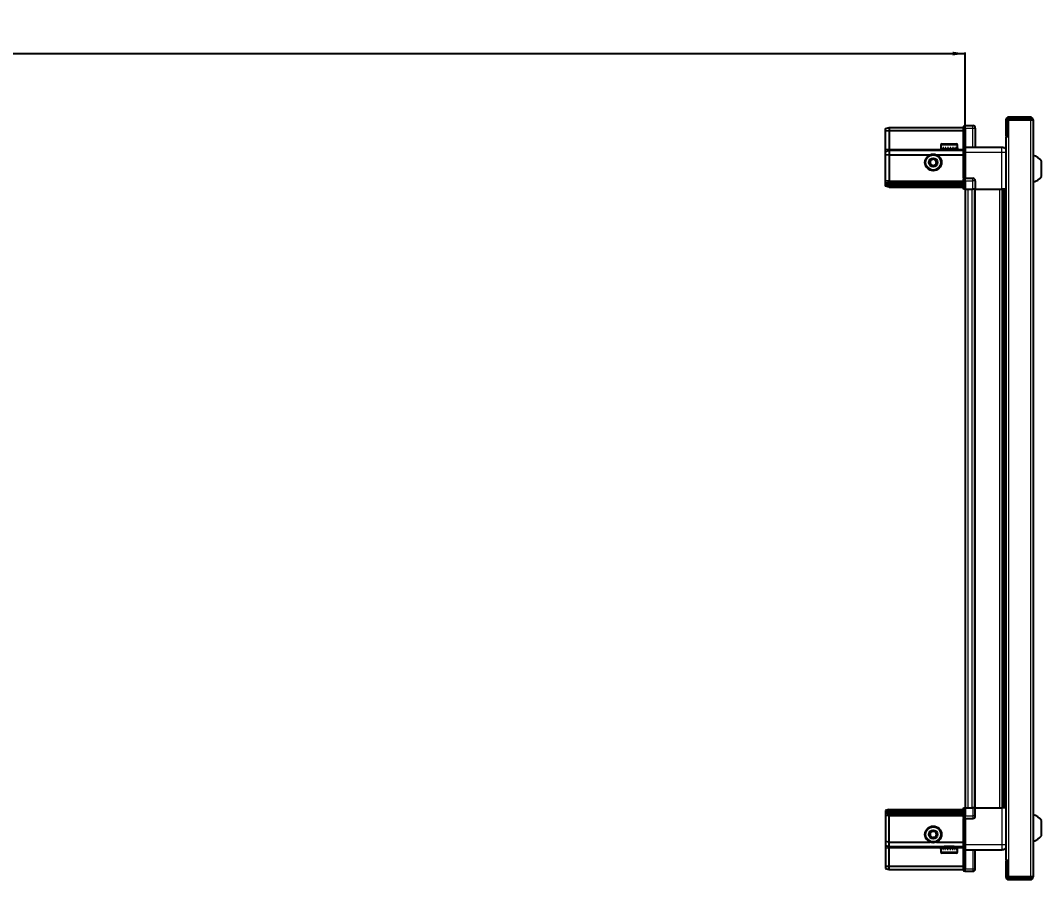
# Model space of a CAD drawing. Header units: millimetres. Extents: x 1014 to 3800, y -1521 to 1127.
# Drawn here: x 2533 to 3335, y 394 to 1069 of the extents above; entities that cross this region are included whole.
import ezdxf

# ---------------------------------------------------------------- set-up
doc = ezdxf.new("R2010")
doc.units = ezdxf.units.MM
doc.layers.add('FORMAT', color=7, linetype='Continuous')
doc.styles.add('SLDTEXTSTYLE0', font='TXT', dxfattribs={"width": 0.75})
doc.dimstyles.new('SLDDIMSTYLE0', dxfattribs={"dimtxt": 20, "dimasz": 10, "dimexe": 0, "dimexo": 0.0625, "dimgap": 5, "dimtad": 2, "dimdec": 1, "dimrnd": 1e-09, "dimzin": 12, "dimdsep": 46, "dimtxsty": 'SLDTEXTSTYLE0', "dimsah": 1, "dimcen": 0.09, "dimadec": 0, "dimazin": 3, "dimtfac": 1, "dimtofl": 0, "dimtmove": 0, "dimatfit": 3, "dimfxl": 0, "dimfrac": 2, "dimtolj": 1, "dimtzin": 12, "dimarcsym": 0})

# ---------------------------------------------------------------- blocks, each defined once
blk = doc.blocks.new('_D_4')
at = {"layer": 'FORMAT'}
for p, q in [((1575.39, 936.58), (1575.39, 1044.07)), ((1575.39, 1043.07), (3275.39, 1043.07)), ((3275.39, 936.58), (3275.39, 1044.07))]:
    blk.add_line(p, q, dxfattribs=at)
for points in [[(1575.39, 1043.07), (1585.39, 1041.53), (1585.39, 1044.61)], [(3275.39, 1043.07), (3265.39, 1044.61), (3265.39, 1041.53)]]:
    blk.add_solid(points, dxfattribs=at)
at = {"layer": 'FORMAT', "insert": (2395.84, 1068.85), "char_height": 20, "attachment_point": 1, "style": 'SLDTEXTSTYLE0'}
blk.add_mtext('1700', dxfattribs=at)

msp = doc.modelspace()

# ---------------------------------------------------------------- linework, layer by layer
at = {"color": 7, "linetype": 'Continuous', "lineweight": 25}
for p, q in [((3274.91, 986.57), (3274.04, 986.07)), ((3274.91, 986.57), (3274.04, 986.07)), ((3275.24, 986.57), (3274.91, 986.57)), ((3275.24, 986.57), (3274.91, 986.57)), ((3275.24, 986.57), (3275.24, 986.57)), ((3275.24, 984.57), (3275.24, 986.57)), ((3275.24, 986.57), (3281.24, 986.57)), ((3307.24, 990.97), (3307.24, 978.57)), ((3308.74, 990.97), (3308.74, 978.57)), ((3309.24, 978.07), (3309.24, 990.97)), ((3309.24, 990.97), (3326.64, 990.97)), ((3326.64, 993.07), (3309.34, 993.07)), ((3326.64, 991.57), (3309.34, 991.57)), ((3326.64, 991.57), (3326.64, 993.07)), ((3326.64, 990.97), (3328.74, 990.97)), ((3328.74, 990.97), (3328.74, 396.17)), ((3212.74, 984.27), (3215.74, 985.07)), ((3212.74, 982.42), (3212.74, 984.27)), ((3212.74, 982.42), (3215.74, 982.57)), ((3212.74, 968.07), (3212.74, 982.42)), ((3215.74, 985.07), (3215.74, 982.57)), ((3215.74, 985.07), (3274.04, 985.07)), ((3215.74, 982.57), (3215.74, 968.07)), ((3215.74, 982.57), (3274.04, 982.57)), ((3274.04, 986.07), (3274.04, 984.57)), ((3274.04, 969.77), (3274.04, 984.57)), ((3275.24, 984.57), (3275.24, 969.77)), ((3283.24, 984.57), (3283.24, 969.57)), ((3307.24, 978.57), (3308.74, 978.57)), ((3256.24, 971.47), (3256.24, 968.57)), ((3257.04, 972.27), (3268.44, 972.27)), ((3269.24, 968.57), (3269.24, 971.47)), ((3307.14, 978.07), (3307.14, 409.07)), ((3307.14, 978.07), (3309.24, 978.07)), ((3212.74, 966.27), (3212.74, 968.07)), ((3212.74, 966.27), (3215.74, 967.07)), ((3212.74, 963.24), (3212.74, 966.27)), ((3215.74, 963.57), (3212.74, 963.24)), ((3212.74, 943.07), (3212.74, 963.24)), ((3215.74, 968.07), (3215.74, 967.07)), ((3215.74, 967.07), (3215.74, 963.57)), ((3215.74, 967.07), (3274.04, 967.07)), ((3215.74, 963.57), (3215.74, 943.07)), ((3215.74, 963.57), (3247.74, 963.57)), ((3252.74, 963.57), (3274.04, 963.57)), ((3256.24, 968.57), (3256.28, 968.57)), ((3256.4, 969.07), (3256.28, 969.07)), ((3256.28, 969.07), (3256.28, 968.57)), ((3256.28, 968.57), (3256.4, 968.57)), ((3256.4, 969.07), (3256.4, 968.57)), ((3256.4, 968.57), (3256.81, 968.57)), ((3257.15, 969.07), (3256.81, 969.07)), ((3256.81, 969.07), (3256.81, 968.57)), ((3256.81, 968.57), (3257.15, 968.57)), ((3257.15, 969.07), (3257.15, 968.57)), ((3257.15, 968.57), (3257.92, 968.57)), ((3258.45, 969.07), (3257.92, 969.07)), ((3257.92, 969.07), (3257.92, 968.57)), ((3257.92, 968.57), (3258.45, 968.57)), ((3258.34, 968.57), (3258.34, 968.47)), ((3258.34, 968.47), (3267.14, 968.47)), ((3258.45, 969.07), (3258.45, 968.57)), ((3258.45, 968.57), (3259.51, 968.57)), ((3258.74, 968.07), (3259.43, 967.59)), ((3258.74, 968.07), (3266.74, 968.07)), ((3259.43, 967.59), (3258.74, 967.1)), ((3258.74, 967.1), (3258.74, 967.07)), ((3258.74, 967.1), (3266.74, 967.1)), ((3259.43, 967.59), (3266.05, 967.59)), ((3260.17, 969.07), (3259.51, 969.07)), ((3259.51, 969.07), (3259.51, 968.57)), ((3259.51, 968.57), (3260.17, 968.57)), ((3260.17, 969.07), (3260.17, 968.57)), ((3260.17, 968.57), (3261.41, 968.57)), ((3262.14, 969.07), (3261.41, 969.07)), ((3261.41, 969.07), (3261.41, 968.57)), ((3261.41, 968.57), (3261.84, 968.57)), ((3261.84, 969.07), (3261.84, 968.57)), ((3262.14, 969.07), (3262.14, 968.57)), ((3262.14, 968.57), (3263.44, 968.57)), ((3264.17, 969.07), (3263.44, 969.07)), ((3263.44, 969.07), (3263.44, 968.57)), ((3263.71, 969.07), (3263.71, 968.57)), ((3263.71, 968.57), (3264.17, 968.57)), ((3264.17, 969.07), (3264.17, 968.57)), ((3264.17, 968.57), (3265.4, 968.57)), ((3266.06, 969.07), (3265.4, 969.07)), ((3265.4, 969.07), (3265.4, 968.57)), ((3265.4, 968.57), (3266.06, 968.57)), ((3266.05, 967.59), (3266.74, 968.07)), ((3266.74, 967.1), (3266.05, 967.59)), ((3266.06, 969.07), (3266.06, 968.57)), ((3266.06, 968.57), (3267.1, 968.57)), ((3266.74, 967.07), (3266.74, 967.1)), ((3267.62, 969.07), (3267.1, 969.07)), ((3267.1, 969.07), (3267.1, 968.57)), ((3267.1, 968.57), (3267.62, 968.57)), ((3267.14, 968.47), (3267.14, 968.57)), ((3267.62, 969.07), (3267.62, 968.57)), ((3267.62, 968.57), (3268.38, 968.57)), ((3268.71, 969.07), (3268.38, 969.07)), ((3268.38, 969.07), (3268.38, 968.57)), ((3268.38, 968.57), (3268.71, 968.57)), ((3268.71, 969.07), (3268.71, 968.57)), ((3268.71, 968.57), (3269.11, 968.57)), ((3269.22, 969.07), (3269.11, 969.07)), ((3269.11, 969.07), (3269.11, 968.57)), ((3269.11, 968.57), (3269.22, 968.57)), ((3269.22, 969.07), (3269.22, 968.57)), ((3269.22, 968.57), (3269.24, 968.57)), ((3274.04, 969.57), (3274.04, 969.77)), ((3275.24, 969.57), (3274.04, 969.57)), ((3274.04, 965.57), (3274.04, 969.57)), ((3274.04, 945.27), (3274.04, 965.57)), ((3275.24, 969.77), (3275.24, 969.57)), ((3275.24, 969.57), (3275.24, 965.57)), ((3275.24, 969.57), (3304.24, 969.57)), ((3275.24, 965.57), (3275.24, 945.27)), ((3335.34, 946.57), (3335.34, 958.57)), ((3212.74, 941.27), (3212.74, 943.07)), ((3215.74, 942.07), (3212.74, 941.27)), ((3212.74, 940.53), (3212.74, 941.27)), ((3215.74, 941.07), (3212.74, 940.53)), ((3212.74, 940.03), (3212.74, 940.53)), ((3215.74, 939.57), (3212.74, 940.03)), ((3212.74, 938.87), (3212.74, 940.03)), ((3215.74, 938.07), (3212.74, 938.87)), ((3215.74, 943.07), (3215.74, 942.07)), ((3215.74, 942.07), (3215.74, 941.07)), ((3215.74, 942.07), (3274.04, 942.07)), ((3215.74, 941.07), (3215.74, 939.57)), ((3215.74, 941.07), (3274.04, 941.07)), ((3215.74, 939.57), (3215.74, 938.07)), ((3215.74, 939.57), (3274.04, 939.57)), ((3274.04, 945.07), (3274.04, 945.27)), ((3275.24, 945.07), (3274.04, 945.07)), ((3274.04, 945.07), (3274.04, 944.39)), ((3274.04, 936.57), (3274.04, 944.39)), ((3274.91, 943.07), (3274.91, 936.57)), ((3275.24, 945.27), (3275.24, 945.07)), ((3275.24, 943.07), (3275.24, 945.07)), ((3275.24, 943.07), (3275.24, 945.07)), ((3275.24, 945.07), (3281.24, 945.07)), ((3275.24, 943.07), (3275.24, 936.57)), ((3283.24, 943.07), (3283.24, 936.57)), ((3215.74, 938.07), (3274.04, 938.07)), ((3274.91, 936.57), (3274.04, 936.57)), ((3275.24, 936.57), (3274.91, 936.57)), ((3275.24, 936.57), (3281.24, 936.57)), ((3275.39, 936.57), (3275.39, 450.57)), ((3283.24, 936.57), (3281.24, 936.57)), ((3282.59, 936.57), (3282.59, 450.57)), ((3283.24, 936.57), (3304.24, 936.57)), ((3305.27, 450.57), (3305.27, 936.57)), ((3305.3, 450.57), (3305.3, 936.57)), ((3307.09, 936.57), (3307.09, 450.57)), ((3274.04, 442.75), (3274.04, 450.57)), ((3274.04, 450.57), (3274.91, 450.57)), ((3274.91, 450.57), (3274.91, 450.57)), ((3274.91, 450.57), (3274.91, 444.07)), ((3275.24, 450.57), (3274.91, 450.57)), ((3275.24, 450.57), (3275.24, 444.07)), ((3275.24, 450.57), (3275.24, 450.57)), ((3275.24, 450.57), (3275.24, 444.07)), ((3275.24, 450.57), (3281.24, 450.57)), ((3283.24, 450.57), (3281.24, 450.57)), ((3283.24, 444.07), (3283.24, 450.57)), ((3283.24, 450.57), (3304.24, 450.57)), ((3215.74, 449.07), (3212.74, 448.27)), ((3212.74, 448.27), (3212.74, 447.12)), ((3215.74, 447.57), (3212.74, 447.12)), ((3212.74, 447.12), (3212.74, 446.62)), ((3215.74, 446.07), (3212.74, 446.62)), ((3212.74, 446.62), (3212.74, 445.87)), ((3215.74, 445.07), (3212.74, 445.87)), ((3212.74, 445.87), (3212.74, 444.07)), ((3212.74, 444.07), (3212.74, 423.9)), ((3215.74, 447.57), (3215.74, 449.07)), ((3215.74, 449.07), (3274.04, 449.07)), ((3215.74, 447.57), (3274.04, 447.57)), ((3215.74, 446.07), (3215.74, 447.57)), ((3215.74, 446.07), (3274.04, 446.07)), ((3215.74, 445.07), (3215.74, 446.07)), ((3215.74, 445.07), (3274.04, 445.07)), ((3215.74, 444.07), (3215.74, 445.07)), ((3215.74, 423.57), (3215.74, 444.07)), ((3274.04, 442.75), (3274.04, 442.07)), ((3275.24, 442.07), (3274.04, 442.07)), ((3274.04, 441.87), (3274.04, 442.07)), ((3274.04, 421.57), (3274.04, 441.87)), ((3275.24, 442.07), (3275.24, 444.07)), ((3275.24, 442.07), (3275.24, 441.87)), ((3275.24, 442.07), (3281.24, 442.07)), ((3275.24, 441.87), (3275.24, 421.57)), ((3335.34, 428.57), (3335.34, 440.57)), ((3215.74, 423.57), (3212.74, 423.9)), ((3212.74, 423.9), (3212.74, 420.87)), ((3212.74, 420.87), (3215.74, 420.07)), ((3212.74, 420.87), (3212.74, 419.07)), ((3212.74, 419.07), (3212.74, 404.73)), ((3215.74, 423.57), (3247.74, 423.57)), ((3215.74, 420.07), (3215.74, 423.57)), ((3215.74, 420.07), (3274.04, 420.07)), ((3215.74, 419.07), (3215.74, 420.07)), ((3215.74, 404.57), (3215.74, 419.07)), ((3252.74, 423.57), (3274.04, 423.57)), ((3256.24, 418.57), (3256.24, 415.67)), ((3256.26, 418.57), (3256.24, 418.57)), ((3256.26, 418.07), (3256.26, 418.57)), ((3256.36, 418.57), (3256.26, 418.57)), ((3256.26, 418.07), (3256.36, 418.07)), ((3256.36, 418.07), (3256.36, 418.57)), ((3256.73, 418.57), (3256.36, 418.57)), ((3256.73, 418.07), (3256.73, 418.57)), ((3257.05, 418.57), (3256.73, 418.57)), ((3256.73, 418.07), (3257.05, 418.07)), ((3257.05, 418.07), (3257.05, 418.57)), ((3257.79, 418.57), (3257.05, 418.57)), ((3257.79, 418.07), (3257.79, 418.57)), ((3258.3, 418.57), (3257.79, 418.57)), ((3257.79, 418.07), (3258.3, 418.07)), ((3258.3, 418.07), (3258.3, 418.57)), ((3259.33, 418.57), (3258.3, 418.57)), ((3258.34, 418.67), (3258.34, 418.57)), ((3267.14, 418.67), (3258.34, 418.67)), ((3258.74, 420.07), (3258.74, 420.04)), ((3258.74, 420.04), (3259.43, 419.55)), ((3266.74, 420.04), (3258.74, 420.04)), ((3259.43, 419.55), (3258.74, 419.07)), ((3266.74, 419.07), (3258.74, 419.07)), ((3259.33, 418.07), (3259.33, 418.57)), ((3259.98, 418.57), (3259.33, 418.57)), ((3259.33, 418.07), (3259.98, 418.07)), ((3266.05, 419.55), (3259.43, 419.55)), ((3259.98, 418.07), (3259.98, 418.57)), ((3261.21, 418.57), (3259.98, 418.57)), ((3261.21, 418.07), (3261.21, 418.57)), ((3261.71, 418.57), (3261.21, 418.57)), ((3261.21, 418.07), (3261.94, 418.07)), ((3261.71, 418.07), (3261.71, 418.57)), ((3261.94, 418.07), (3261.94, 418.57)), ((3263.24, 418.57), (3261.94, 418.57)), ((3263.24, 418.07), (3263.24, 418.57)), ((3263.24, 418.07), (3263.97, 418.07)), ((3263.57, 418.07), (3263.57, 418.57)), ((3263.97, 418.57), (3263.57, 418.57)), ((3263.97, 418.07), (3263.97, 418.57)), ((3265.22, 418.57), (3263.97, 418.57)), ((3265.22, 418.07), (3265.22, 418.57)), ((3265.88, 418.57), (3265.22, 418.57)), ((3265.22, 418.07), (3265.88, 418.07)), ((3265.88, 418.07), (3265.88, 418.57)), ((3266.95, 418.57), (3265.88, 418.57)), ((3266.05, 419.55), (3266.74, 420.04)), ((3266.74, 419.07), (3266.05, 419.55)), ((3266.74, 420.04), (3266.74, 420.07)), ((3266.95, 418.07), (3266.95, 418.57)), ((3267.49, 418.57), (3266.95, 418.57)), ((3266.95, 418.07), (3267.49, 418.07)), ((3267.14, 418.57), (3267.14, 418.67)), ((3267.49, 418.07), (3267.49, 418.57)), ((3268.28, 418.57), (3267.49, 418.57)), ((3268.28, 418.07), (3268.28, 418.57)), ((3268.63, 418.57), (3268.28, 418.57)), ((3268.28, 418.07), (3268.63, 418.07)), ((3268.63, 418.07), (3268.63, 418.57)), ((3269.06, 418.57), (3268.63, 418.57)), ((3269.06, 418.07), (3269.06, 418.57)), ((3269.19, 418.57), (3269.06, 418.57)), ((3269.06, 418.07), (3269.19, 418.07)), ((3269.19, 418.07), (3269.19, 418.57)), ((3269.24, 418.57), (3269.19, 418.57)), ((3269.24, 415.67), (3269.24, 418.57)), ((3274.04, 417.57), (3274.04, 421.57)), ((3275.24, 417.57), (3274.04, 417.57)), ((3274.04, 417.37), (3274.04, 417.57)), ((3274.04, 402.57), (3274.04, 417.37)), ((3275.24, 421.57), (3275.24, 417.57)), ((3275.24, 417.57), (3275.24, 417.37)), ((3275.24, 417.57), (3304.24, 417.57)), ((3275.24, 417.37), (3275.24, 402.57)), ((3275.24, 417.37), (3275.24, 402.57)), ((3283.24, 402.57), (3283.24, 417.57)), ((3268.44, 414.87), (3257.04, 414.87)), ((3309.24, 409.07), (3307.14, 409.07)), ((3309.24, 396.17), (3309.24, 409.07)), ((3212.74, 404.73), (3215.74, 404.57)), ((3212.74, 404.73), (3212.74, 402.87)), ((3212.74, 402.87), (3215.74, 402.07)), ((3215.74, 404.57), (3274.04, 404.57)), ((3215.74, 402.07), (3215.74, 404.57)), ((3215.74, 402.07), (3274.04, 402.07)), ((3274.04, 402.57), (3274.04, 401.07)), ((3274.04, 401.07), (3274.91, 400.57)), ((3275.24, 400.57), (3275.24, 402.57)), ((3307.24, 408.57), (3308.74, 408.57)), ((3307.24, 408.57), (3307.24, 396.17)), ((3308.74, 408.57), (3308.74, 396.17)), ((3275.24, 400.57), (3274.91, 400.57)), ((3275.24, 400.57), (3281.24, 400.57)), ((3326.64, 396.17), (3309.24, 396.17)), ((3309.34, 395.57), (3326.64, 395.57)), ((3309.34, 394.07), (3326.64, 394.07)), ((3328.74, 396.17), (3326.64, 396.17)), ((3326.64, 395.57), (3326.64, 394.07))]:
    msp.add_line(p, q, dxfattribs=at)
at = {"color": 8, "linetype": 'Continuous', "lineweight": 18}
for p, q in [((3281.24, 984.57), (3281.24, 986.57)), ((3308.74, 990.97), (3307.24, 990.97)), ((3309.34, 991.57), (3309.34, 993.07)), ((3326.64, 990.97), (3326.64, 396.17)), ((3275.24, 984.57), (3274.04, 984.57)), ((3275.24, 984.57), (3281.24, 984.57)), ((3281.24, 969.57), (3281.24, 984.57)), ((3281.24, 984.57), (3283.24, 984.57)), ((3256.24, 971.47), (3269.24, 971.47)), ((3309.24, 978.07), (3309.24, 409.07)), ((3212.74, 968.07), (3215.74, 968.07)), ((3215.74, 968.07), (3258.74, 968.07)), ((3266.74, 968.07), (3274.04, 968.07)), ((3274.04, 969.77), (3275.24, 969.77)), ((3275.24, 965.57), (3274.04, 965.57)), ((3275.24, 965.57), (3304.24, 965.57)), ((3304.24, 936.57), (3304.24, 965.57)), ((3215.74, 943.07), (3212.74, 943.07)), ((3215.74, 943.07), (3274.04, 943.07)), ((3274.04, 945.27), (3275.24, 945.27)), ((3275.24, 943.07), (3274.91, 943.07)), ((3275.24, 943.07), (3281.24, 943.07)), ((3281.24, 943.07), (3281.24, 945.07)), ((3283.24, 943.07), (3281.24, 943.07)), ((3281.24, 936.57), (3281.24, 943.07)), ((3277.39, 936.57), (3277.39, 450.57)), ((3280.59, 936.57), (3280.59, 450.57)), ((3283.24, 936.57), (3283.24, 450.57)), ((3302.65, 450.57), (3302.65, 936.57)), ((3304.06, 936.57), (3304.06, 450.57)), ((3306.51, 450.57), (3306.51, 936.57)), ((3275.24, 450.57), (3274.91, 450.57)), ((3281.24, 450.57), (3281.24, 444.07)), ((3304.24, 450.57), (3304.24, 421.57)), ((3215.74, 444.07), (3212.74, 444.07)), ((3215.74, 444.07), (3274.04, 444.07)), ((3275.24, 441.87), (3274.04, 441.87)), ((3275.24, 444.07), (3274.91, 444.07)), ((3275.24, 444.07), (3281.24, 444.07)), ((3283.24, 444.07), (3281.24, 444.07)), ((3281.24, 444.07), (3281.24, 442.07)), ((3212.74, 419.07), (3215.74, 419.07)), ((3215.74, 419.07), (3258.74, 419.07)), ((3266.74, 419.07), (3274.04, 419.07)), ((3275.24, 421.57), (3274.04, 421.57)), ((3275.24, 417.37), (3274.04, 417.37)), ((3275.24, 421.57), (3304.24, 421.57)), ((3281.24, 417.57), (3281.24, 402.57)), ((3269.24, 415.67), (3256.24, 415.67)), ((3275.24, 402.57), (3274.04, 402.57)), ((3275.24, 402.57), (3281.24, 402.57)), ((3281.24, 402.57), (3283.24, 402.57)), ((3281.24, 402.57), (3281.24, 400.57)), ((3308.74, 396.17), (3307.24, 396.17)), ((3309.34, 395.57), (3309.34, 394.07))]:
    msp.add_line(p, q, dxfattribs=at)
at = {"color": 7, "linetype": 'Continuous', "lineweight": 25}
for centre, radius in [((3250.24, 957.57), 6.5), ((3250.24, 957.57), 3.46), ((3250.24, 429.57), 6.5), ((3250.24, 429.57), 3.46)]:
    msp.add_circle(centre, radius, dxfattribs=at)
at = {"color": 8, "linetype": 'Continuous', "lineweight": 18}
for centre in [(3250.24, 957.57), (3250.24, 429.57)]:
    msp.add_circle(centre, 5.7, dxfattribs=at)
at = {"color": 7, "linetype": 'Continuous', "lineweight": 25}
for centre, radius, start, end in [((3281.24, 984.57), 2, 360, 90), ((3309.34, 990.97), 2.1, 90, 180), ((3309.34, 990.97), 0.6, 90, 180), ((3326.64, 990.97), 2.1, 0, 90), ((3326.64, 990.97), 0.6, 0, 90), ((3257.04, 971.47), 0.8, 90, 180), ((3268.44, 971.47), 0.8, 0, 90), ((3258.34, 968.07), 0.4, 0, 90), ((3267.14, 968.07), 0.4, 90, 180), ((3325.72, 951.55), 11.91, 36.1266, 75.29965), ((3250.24, 957.57), 2.5, 120.74103, 180.74103), ((3250.24, 957.57), 2.5, 180.74103, 240.74103), ((3250.24, 957.57), 2.5, 60.74103, 120.74103), ((3250.24, 957.57), 2.5, 240.74103, 300.74103), ((3250.24, 957.57), 2.5, 0.74103, 60.74103), ((3250.24, 957.57), 2.5, 300.74103, 0.74103), ((3325.72, 953.6), 11.91, 284.70035, 323.8734), ((3281.24, 943.07), 2, 0, 90), ((3281.24, 444.07), 2, 270, 0), ((3325.72, 433.55), 11.91, 36.1266, 75.29965), ((3250.24, 429.57), 2.5, 155.91157, 215.91157), ((3250.24, 429.57), 2.5, 95.91157, 155.91157), ((3250.24, 429.57), 2.5, 215.91157, 275.91157), ((3250.24, 429.57), 2.5, 35.91157, 95.91157), ((3250.24, 429.57), 2.5, 275.91157, 335.91157), ((3250.24, 429.57), 2.5, 335.91157, 35.91157), ((3325.72, 435.6), 11.91, 284.70035, 323.8734), ((3258.34, 419.07), 0.4, 270, 360), ((3267.14, 419.07), 0.4, 180, 270), ((3257.04, 415.67), 0.8, 180, 270), ((3268.44, 415.67), 0.8, 270, 360), ((3281.24, 402.57), 2, 270, 0), ((3309.34, 396.17), 2.1, 180, 270), ((3309.34, 396.17), 0.6, 180, 270), ((3326.64, 396.17), 2.1, 270, 0), ((3326.64, 396.17), 0.6, 270, 0)]:
    msp.add_arc(centre, radius, start, end, dxfattribs=at)
for centre, start_param, end_param in [((3271.45, 943.07), 0, 0.722734), ((3271.45, 444.07), 5.560451, 6.283185)]:
    msp.add_ellipse(centre, major_axis=(3.46, 0), ratio=0.57735, start_param=start_param, end_param=end_param, dxfattribs=at)
for points, knots in [([(3304.24, 969.57), (3304.68, 969.52), (3305.36, 969.45), (3306.18, 969.01), (3306.73, 968.58), (3307.01, 968.2), (3307.14, 968.02)], [0, 0, 0, 0, 0.384298, 0.591173, 0.802437, 1, 1, 1, 1]), ([(3247.73, 958.98), (3248.17, 959.25), (3249, 959.74), (3249.82, 960.23), (3250.21, 960.46)], [0, 0, 0, 0, 0.534686, 1, 1, 1, 1]), ([(3247.76, 956.1), (3247.76, 956.22), (3247.75, 956.82), (3247.74, 957.81), (3247.73, 958.64), (3247.73, 958.98)], [0, 0, 0, 0, 0.133125, 0.637099, 1, 1, 1, 1]), ([(3250.28, 954.68), (3249.83, 954.94), (3248.99, 955.41), (3248.15, 955.88), (3247.76, 956.1)], [0, 0, 0, 0, 0.534686, 1, 1, 1, 1]), ([(3250.21, 960.46), (3250.66, 960.21), (3251.5, 959.73), (3252.34, 959.26), (3252.73, 959.05)], [0, 0, 0, 0, 0.5346859, 1, 1, 1, 1]), ([(3252.76, 956.16), (3252.32, 955.9), (3251.49, 955.4), (3250.67, 954.91), (3250.28, 954.68)], [0, 0, 0, 0, 0.534686, 1, 1, 1, 1]), ([(3252.73, 959.05), (3252.73, 958.7), (3252.74, 957.88), (3252.75, 956.88), (3252.76, 956.29), (3252.76, 956.16)], [0, 0, 0, 0, 0.362901, 0.866875, 1, 1, 1, 1]), ([(3307.09, 936.57), (3307.06, 936.57), (3306.84, 936.57), (3306.12, 936.57), (3305.16, 936.57), (3304.5, 936.57), (3304.24, 936.57)], [0, 0, 0, 0, 0.071707, 0.420979, 0.770251, 1, 1, 1, 1]), ([(3307.09, 450.57), (3307.06, 450.57), (3306.84, 450.57), (3306.12, 450.57), (3305.16, 450.57), (3304.5, 450.57), (3304.24, 450.57)], [0, 0, 0, 0, 0.071707, 0.420979, 0.770251, 1, 1, 1, 1]), ([(3247.37, 429.27), (3247.58, 429.74), (3247.98, 430.63), (3248.37, 431.5), (3248.55, 431.91)], [0, 0, 0, 0, 0.534686, 1, 1, 1, 1]), ([(3249.07, 426.94), (3248.76, 427.35), (3248.2, 428.13), (3247.63, 428.91), (3247.37, 429.27)], [0, 0, 0, 0, 0.5346859, 1, 1, 1, 1]), ([(3248.55, 431.91), (3248.89, 431.94), (3249.71, 432.03), (3250.7, 432.13), (3251.3, 432.19), (3251.42, 432.21)], [0, 0, 0, 0, 0.362901, 0.866875, 1, 1, 1, 1]), ([(3251.94, 427.23), (3251.81, 427.22), (3251.22, 427.16), (3250.23, 427.06), (3249.41, 426.97), (3249.07, 426.94)], [0, 0, 0, 0, 0.133125, 0.637099, 1, 1, 1, 1]), ([(3251.42, 432.21), (3251.73, 431.79), (3252.29, 431.01), (3252.85, 430.23), (3253.12, 429.87)], [0, 0, 0, 0, 0.5346859, 1, 1, 1, 1]), ([(3253.12, 429.87), (3252.91, 429.4), (3252.51, 428.52), (3252.12, 427.64), (3251.94, 427.23)], [0, 0, 0, 0, 0.534686, 1, 1, 1, 1]), ([(3304.24, 417.57), (3304.68, 417.62), (3305.36, 417.69), (3306.18, 418.13), (3306.73, 418.56), (3307.01, 418.94), (3307.14, 419.12)], [0, 0, 0, 0, 0.3842982, 0.5911726, 0.8024372, 1, 1, 1, 1])]:
    msp.add_open_spline(points, degree=3, knots=knots, dxfattribs=at)
at = {"color": 8, "linetype": 'Continuous', "lineweight": 18}
for points in [[(3304.24, 965.57), (3304.24, 966.1), (3304.24, 967.14), (3304.24, 968.47), (3304.24, 969.39), (3304.24, 969.51), (3304.24, 969.57)], [(3304.24, 421.57), (3304.24, 421.05), (3304.24, 420), (3304.24, 418.68), (3304.24, 417.75), (3304.24, 417.63), (3304.24, 417.57)]]:
    msp.add_open_spline(points, degree=3, dxfattribs=at)
for points, knots in [([(3304.24, 965.57), (3304.68, 965.57), (3305.36, 965.57), (3306.18, 965.57), (3306.73, 965.57), (3307.01, 965.57), (3307.14, 965.57)], [0, 0, 0, 0, 0.3842982, 0.5911726, 0.8024372, 1, 1, 1, 1]), ([(3304.24, 421.57), (3304.68, 421.57), (3305.36, 421.57), (3306.18, 421.57), (3306.73, 421.57), (3307.01, 421.57), (3307.14, 421.57)], [0, 0, 0, 0, 0.384298, 0.591173, 0.802437, 1, 1, 1, 1])]:
    msp.add_open_spline(points, degree=3, knots=knots, dxfattribs=at)

# ---------------------------------------------------------------- dimensions: what is measured, and where the dimension line sits
at = {"layer": 'FORMAT'}
dim = msp.add_linear_dim(base=(3275.39, 1043.07), p1=(1575.39, 936.57), p2=(3275.39, 936.57), angle=0, dimstyle='SLDDIMSTYLE0', dxfattribs=at)
dim.commit()
dim.dimension.update_dxf_attribs({"geometry": '_D_4', "text_midpoint": (2425.39, 1043.07), "dimtype": 160})

doc.saveas('drawing.dxf')
